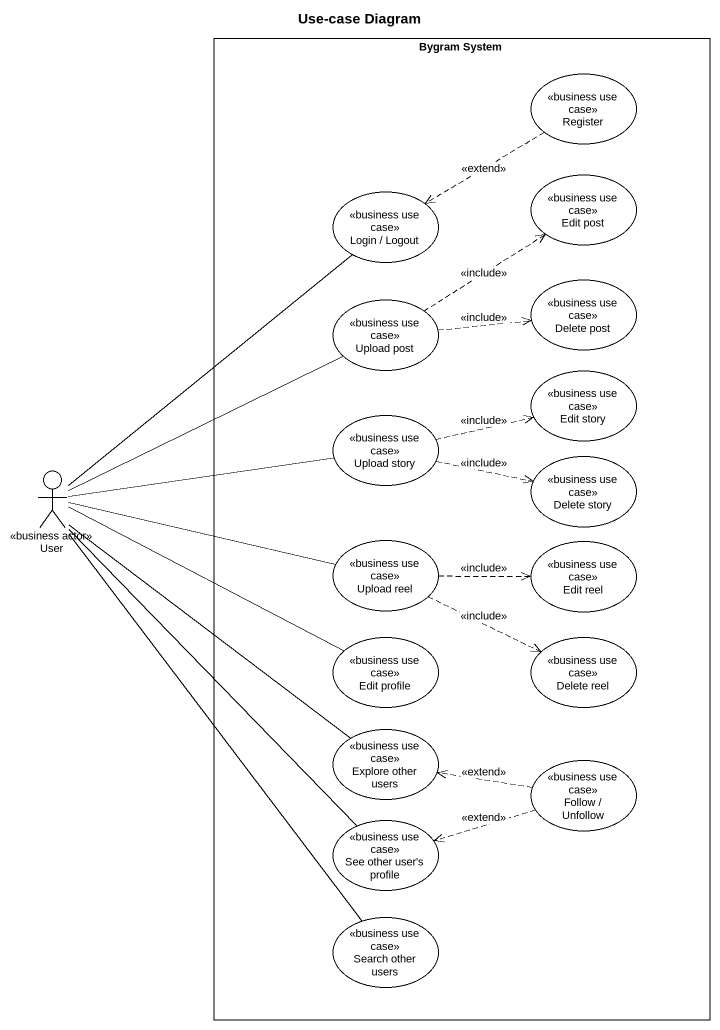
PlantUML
@startuml
title Use-case Diagram
rectangle "Bygram System" as Bygram_System {
  usecase Register <<business use case>>
  usecase "Edit post" as Edit_post <<business use case>>
  usecase "Login / Logout" as Login_Logout <<business use case>>
  usecase "Upload post" as Upload_post <<business use case>>
  usecase "Delete post" as Delete_post <<business use case>>
  usecase "Edit story" as Edit_story <<business use case>>
  usecase "Upload story" as Upload_story <<business use case>>
  usecase "Delete story" as Delete_story <<business use case>>
  usecase "Upload reel" as Upload_reel <<business use case>>
  usecase "Edit reel" as Edit_reel <<business use case>>
  usecase "Edit profile" as Edit_profile <<business use case>>
  usecase "Delete reel" as Delete_reel <<business use case>>
  usecase "Explore other users" as Explore_other_users <<business use case>>
  usecase "Follow / Unfollow" as Follow_Unfollow <<business use case>>
  usecase "See other user's profile" as See_other_user_s_profile <<business use case>>
  usecase "Search other users" as Search_other_users <<business use case>>
}
actor User <<business actor>>
Register .left.> Login_Logout : <<extend>>
Upload_post .up.> Edit_post : <<include>>
Upload_post .right.> Delete_post : <<include>>
Upload_story .right.> Edit_story : <<include>>
Upload_story .right.> Delete_story : <<include>>
User -up- Login_Logout
User -right- Upload_post
User -right- Upload_story
User -right- Upload_reel
User -right- Edit_profile
User -- Explore_other_users
User -- See_other_user_s_profile
User -- Search_other_users
Upload_reel .right.> Edit_reel : <<include>>
Upload_reel .right.> Delete_reel : <<include>>
Follow_Unfollow .left.> Explore_other_users : <<extend>>
Follow_Unfollow .left.> See_other_user_s_profile : <<extend>>
@enduml
